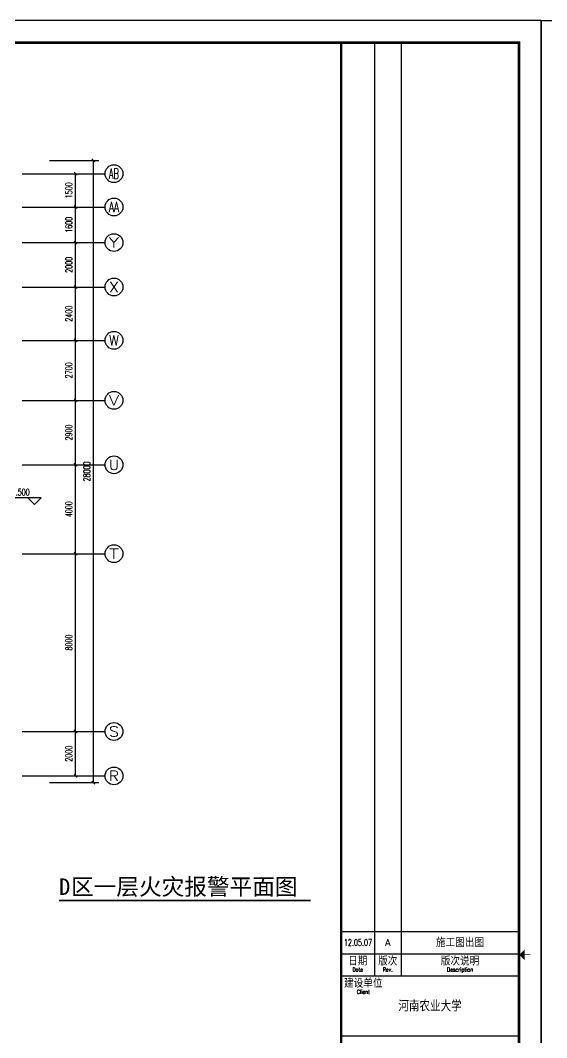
# Model space of a CAD drawing. Extents: x 190999 to 918899, y -200814 to 215286.
# Drawn here: x 643174 to 666844, y 110109 to 155886 of the extents above; entities that cross this region are included whole.
import ezdxf
from ezdxf.enums import TextEntityAlignment as Align

# ---------------------------------------------------------------- set-up
doc = ezdxf.new("R2010")
doc.units = 0
doc.header["$LTSCALE"] = 1000
doc.header["$MEASUREMENT"] = 0
doc.layers.get('Defpoints').update_dxf_attribs({"color": 1})
for name, color, linetype in [('AXIS', 3, 'Continuous'), ('AXIS_TEXT', 7, 'Continuous'), ('DIM_ELEV', 3, 'Continuous'), ('DIM_SYMB', 3, 'Continuous'), ('PUB_TEXT', 7, 'Continuous'), ('图框', 189, 'Continuous')]:
    doc.layers.add(name, color=color, linetype=linetype)
doc.styles.add('_TCH_AXIS', font='COMPLEX', dxfattribs={"bigfont": 'GBCBIG'})
doc.styles.add('_TCH_DIM', font='SIMPLEX', dxfattribs={"bigfont": 'GBCBIG'})
doc.styles.add('COMPLEX', font='COMPLEX')
doc.styles.add('DIM_FONT', font='SIMPLEX', dxfattribs={"width": 0.7, "bigfont": 'GBCBIG'})
doc.styles.add('HT', font='simhei.ttf')
doc.styles.add('TKZ1_tjhts.shx', font='tjromant.shx', dxfattribs={"bigfont": 'tjhts.shx'})
doc.styles.add('TKZ2_tjkts.shx', font='tjromant.shx', dxfattribs={"bigfont": 'tjkts.shx'})
doc.dimstyles.new('DIMN', dxfattribs={"dimtxt": 300, "dimasz": 100, "dimexe": 250, "dimexo": 300, "dimgap": 150, "dimtad": 1, "dimdec": 0, "dimzin": 0, "dimdsep": 46, "dimtxsty": 'DIM_FONT', "dimblk": 'ARCHTICK', "dimcen": 0.09, "dimclrt": 7, "dimazin": 2, "dimtfac": 1, "dimtdec": 0, "dimtix": 1, "dimtmove": 2, "dimatfit": 3, "dimfxl": 0, "dimtolj": 1, "dimtzin": 0, "dimarcsym": 0})

# ---------------------------------------------------------------- blocks, each defined once
blk = doc.blocks.new('TJAD_TK_A0')
at = {"layer": '图框'}
for p, q in [((2162, 399.3), (973, 399.3)), ((973, -441.7), (973, 399.3)), ((2162, -441.7), (2162, 399.3)), ((2087, 389.3), (2087, -30.7)), ((2099, 389.3), (2099, -30.7)), ((2072, -10.7), (2152, -10.7)), ((2072, -20.7), (2152, -20.7)), ((2072, -30.7), (2152, -30.7)), ((973, -441.7), (2162, -441.7))]:
    blk.add_line(p, q, dxfattribs=at)
at = {"layer": '图框', "const_width": 1.2}
blk.add_lwpolyline([(2152, -431.7), (2152, 389.3), (998, 389.3), (998, -431.7)], close=True, dxfattribs=at)
at = {"layer": '图框'}
for points, const_width in [([(2072, 389.3), (2072, -431.7)], 1), ([(2154.61, -21.2), (2157.11, -21.2)], 0.3), ([(2072, -30.7), (2152, -30.7)], 0.6), ([(2072, -57.7), (2152, -57.7)], 0.6)]:
    blk.add_lwpolyline(points, dxfattribs=dict(at, const_width=const_width))
blk.add_solid([(2154.61, -23.7), (2154.61, -18.7), (2152.11, -21.2)], dxfattribs=at)
at = {"layer": '图框', "color": 3, "style": 'TKZ1_tjhts.shx'}
for s, height, p in [('施工图出图', 3.6, (2125.5, -15.83)), ('A', 3, (2093, -15.7)), ('河南农业大学', 5, (2112, -44.2))]:
    blk.add_text(s, height=height, dxfattribs=at).set_placement(p, align=Align.MIDDLE_CENTER)
at = {"layer": '图框', "color": 3, "style": 'TKZ1_tjhts.shx', "width": 0.7}
blk.add_text('12.05.07', height=3, dxfattribs=at).set_placement((2079.58, -15.7), align=Align.MIDDLE_CENTER)
at = {"layer": '图框', "style": 'TKZ2_tjkts.shx'}
for s, p in [('日期', (2079.5, -24.16)), ('版次', (2093, -24.16)), ('版次说明', (2125.5, -24.16)), ('建设单位', (2082, -34.16))]:
    blk.add_text(s, height=3.6, dxfattribs=at).set_placement(p, align=Align.MIDDLE_CENTER)
at = {"layer": '图框', "style": 'TKZ2_tjkts.shx', "width": 0.8}
for s, p in [('Date', (2079.5, -27.86)), ('Rev.', (2093, -27.86)), ('Description', (2125.5, -27.86)), ('Client', (2082, -37.86))]:
    blk.add_text(s, height=1.8, dxfattribs=at).set_placement(p, align=Align.MIDDLE_CENTER)
blk = doc.blocks.new('_ArchTick')
at = {"const_width": 0.5}
blk.add_lwpolyline([(-0.7, -0.7), (0.7, 0.7)], dxfattribs=at)
blk = doc.blocks.new('*D329')
at = {"layer": 'AXIS', "color": 0, "lineweight": -2}
for p, q in [((644863, 123886), (645908, 123886)), ((645658, 121886), (645658, 123886)), ((644863, 121886), (645908, 121886))]:
    blk.add_line(p, q, dxfattribs=at)
at = {"layer": 'Defpoints', "color": 0}
for p in [(644563, 123886), (645658, 123886), (644563, 121886)]:
    blk.add_point(p, dxfattribs=at)
at = {"layer": 'AXIS', "color": 0, "lineweight": -2, "xscale": 100, "yscale": 100, "zscale": 100}
for p, rotation in [((645658, 123886), 90), ((645658, 121886), 270)]:
    blk.add_blockref('_ArchTick', p, dxfattribs=dict(at, rotation=rotation))
at = {"layer": 'AXIS', "color": 7, "insert": (645358, 122886), "char_height": 300, "attachment_point": 5, "rotation": 90, "style": 'DIM_FONT'}
blk.add_mtext('\\A1;2000', dxfattribs=at)
blk = doc.blocks.new('*D330')
at = {"layer": 'AXIS', "color": 0, "lineweight": -2}
for p, q in [((644863, 131886), (645908, 131886)), ((645658, 123886), (645658, 131886)), ((644863, 123886), (645908, 123886))]:
    blk.add_line(p, q, dxfattribs=at)
at = {"layer": 'Defpoints', "color": 0}
for p in [(644563, 131886), (645658, 131886), (644563, 123886)]:
    blk.add_point(p, dxfattribs=at)
at = {"layer": 'AXIS', "color": 0, "lineweight": -2, "xscale": 100, "yscale": 100, "zscale": 100}
for p, rotation in [((645658, 131886), 90), ((645658, 123886), 270)]:
    blk.add_blockref('_ArchTick', p, dxfattribs=dict(at, rotation=rotation))
at = {"layer": 'AXIS', "color": 7, "insert": (645358, 127886), "char_height": 300, "attachment_point": 5, "rotation": 90, "style": 'DIM_FONT'}
blk.add_mtext('\\A1;8000', dxfattribs=at)
blk = doc.blocks.new('*D331')
at = {"layer": 'AXIS', "color": 0, "lineweight": -2}
for p, q in [((644863, 135886), (645908, 135886)), ((645658, 131886), (645658, 135886)), ((644863, 131886), (645908, 131886))]:
    blk.add_line(p, q, dxfattribs=at)
at = {"layer": 'Defpoints', "color": 0}
for p in [(644563, 135886), (645658, 135886), (644563, 131886)]:
    blk.add_point(p, dxfattribs=at)
at = {"layer": 'AXIS', "color": 0, "lineweight": -2, "xscale": 100, "yscale": 100, "zscale": 100}
for p, rotation in [((645658, 135886), 90), ((645658, 131886), 270)]:
    blk.add_blockref('_ArchTick', p, dxfattribs=dict(at, rotation=rotation))
at = {"layer": 'AXIS', "color": 7, "insert": (645358, 133886), "char_height": 300, "attachment_point": 5, "rotation": 90, "style": 'DIM_FONT'}
blk.add_mtext('\\A1;4000', dxfattribs=at)
blk = doc.blocks.new('*D332')
at = {"layer": 'AXIS', "color": 0, "lineweight": -2}
for p, q in [((644863, 138786), (645908, 138786)), ((645658, 135886), (645658, 138786)), ((644863, 135886), (645908, 135886))]:
    blk.add_line(p, q, dxfattribs=at)
at = {"layer": 'Defpoints', "color": 0}
for p in [(644563, 138786), (645658, 138786), (644563, 135886)]:
    blk.add_point(p, dxfattribs=at)
at = {"layer": 'AXIS', "color": 0, "lineweight": -2, "xscale": 100, "yscale": 100, "zscale": 100}
for p, rotation in [((645658, 138786), 90), ((645658, 135886), 270)]:
    blk.add_blockref('_ArchTick', p, dxfattribs=dict(at, rotation=rotation))
at = {"layer": 'AXIS', "color": 7, "insert": (645358, 137336), "char_height": 300, "attachment_point": 5, "rotation": 90, "style": 'DIM_FONT'}
blk.add_mtext('\\A1;2900', dxfattribs=at)
blk = doc.blocks.new('*D333')
at = {"layer": 'AXIS', "color": 0, "lineweight": -2}
for p, q in [((644863, 141486), (645908, 141486)), ((645658, 138786), (645658, 141486)), ((644863, 138786), (645908, 138786))]:
    blk.add_line(p, q, dxfattribs=at)
at = {"layer": 'Defpoints', "color": 0}
for p in [(644563, 141486), (645658, 141486), (644563, 138786)]:
    blk.add_point(p, dxfattribs=at)
at = {"layer": 'AXIS', "color": 0, "lineweight": -2, "xscale": 100, "yscale": 100, "zscale": 100}
for p, rotation in [((645658, 141486), 90), ((645658, 138786), 270)]:
    blk.add_blockref('_ArchTick', p, dxfattribs=dict(at, rotation=rotation))
at = {"layer": 'AXIS', "color": 7, "insert": (645358, 140136), "char_height": 300, "attachment_point": 5, "rotation": 90, "style": 'DIM_FONT'}
blk.add_mtext('\\A1;2700', dxfattribs=at)
blk = doc.blocks.new('*D334')
at = {"layer": 'AXIS', "color": 0, "lineweight": -2}
for p, q in [((644863, 143886), (645908, 143886)), ((645658, 141486), (645658, 143886)), ((644863, 141486), (645908, 141486))]:
    blk.add_line(p, q, dxfattribs=at)
at = {"layer": 'Defpoints', "color": 0}
for p in [(644563, 143886), (645658, 143886), (644563, 141486)]:
    blk.add_point(p, dxfattribs=at)
at = {"layer": 'AXIS', "color": 0, "lineweight": -2, "xscale": 100, "yscale": 100, "zscale": 100}
for p, rotation in [((645658, 143886), 90), ((645658, 141486), 270)]:
    blk.add_blockref('_ArchTick', p, dxfattribs=dict(at, rotation=rotation))
at = {"layer": 'AXIS', "color": 7, "insert": (645358, 142686), "char_height": 300, "attachment_point": 5, "rotation": 90, "style": 'DIM_FONT'}
blk.add_mtext('\\A1;2400', dxfattribs=at)
blk = doc.blocks.new('*D335')
at = {"layer": 'AXIS', "color": 0, "lineweight": -2}
for p, q in [((644863, 145886), (645908, 145886)), ((645658, 143886), (645658, 145886)), ((644863, 143886), (645908, 143886))]:
    blk.add_line(p, q, dxfattribs=at)
at = {"layer": 'Defpoints', "color": 0}
for p in [(644563, 145886), (645658, 145886), (644563, 143886)]:
    blk.add_point(p, dxfattribs=at)
at = {"layer": 'AXIS', "color": 0, "lineweight": -2, "xscale": 100, "yscale": 100, "zscale": 100}
for p, rotation in [((645658, 145886), 90), ((645658, 143886), 270)]:
    blk.add_blockref('_ArchTick', p, dxfattribs=dict(at, rotation=rotation))
at = {"layer": 'AXIS', "color": 7, "insert": (645358, 144886), "char_height": 300, "attachment_point": 5, "rotation": 90, "style": 'DIM_FONT'}
blk.add_mtext('\\A1;2000', dxfattribs=at)
blk = doc.blocks.new('*D336')
at = {"layer": 'AXIS', "color": 0, "lineweight": -2}
for p, q in [((644863, 147486), (645908, 147486)), ((645658, 145886), (645658, 147486)), ((644863, 145886), (645908, 145886))]:
    blk.add_line(p, q, dxfattribs=at)
at = {"layer": 'Defpoints', "color": 0}
for p in [(644563, 147486), (645658, 147486), (644563, 145886)]:
    blk.add_point(p, dxfattribs=at)
at = {"layer": 'AXIS', "color": 0, "lineweight": -2, "xscale": 100, "yscale": 100, "zscale": 100}
for p, rotation in [((645658, 147486), 90), ((645658, 145886), 270)]:
    blk.add_blockref('_ArchTick', p, dxfattribs=dict(at, rotation=rotation))
at = {"layer": 'AXIS', "color": 7, "insert": (645358, 146686), "char_height": 300, "attachment_point": 5, "rotation": 90, "style": 'DIM_FONT'}
blk.add_mtext('\\A1;1600', dxfattribs=at)
blk = doc.blocks.new('*D337')
at = {"layer": 'AXIS', "color": 0, "lineweight": -2}
for p, q in [((644863, 148986), (645908, 148986)), ((645658, 147486), (645658, 148986)), ((644863, 147486), (645908, 147486))]:
    blk.add_line(p, q, dxfattribs=at)
at = {"layer": 'Defpoints', "color": 0}
for p in [(644563, 148986), (645658, 148986), (644563, 147486)]:
    blk.add_point(p, dxfattribs=at)
at = {"layer": 'AXIS', "color": 0, "lineweight": -2, "xscale": 100, "yscale": 100, "zscale": 100}
for p, rotation in [((645658, 148986), 90), ((645658, 147486), 270)]:
    blk.add_blockref('_ArchTick', p, dxfattribs=dict(at, rotation=rotation))
at = {"layer": 'AXIS', "color": 7, "insert": (645358, 148236), "char_height": 300, "attachment_point": 5, "rotation": 90, "style": 'DIM_FONT'}
blk.add_mtext('\\A1;1500', dxfattribs=at)
blk = doc.blocks.new('*D338')
at = {"layer": 'AXIS', "color": 0, "lineweight": -2}
for p, q in [((644485, 149586), (646708, 149586)), ((646458, 121586), (646458, 149586)), ((644485, 121586), (646708, 121586))]:
    blk.add_line(p, q, dxfattribs=at)
at = {"layer": 'Defpoints', "color": 0}
for p in [(644185, 149586), (646458, 149586), (644185, 121586)]:
    blk.add_point(p, dxfattribs=at)
at = {"layer": 'AXIS', "color": 0, "lineweight": -2, "xscale": 100, "yscale": 100, "zscale": 100}
for p, rotation in [((646458, 149586), 90), ((646458, 121586), 270)]:
    blk.add_blockref('_ArchTick', p, dxfattribs=dict(at, rotation=rotation))
at = {"layer": 'AXIS', "color": 7, "insert": (646158, 135586), "char_height": 300, "attachment_point": 5, "rotation": 90, "style": 'DIM_FONT'}
blk.add_mtext('\\A1;28000', dxfattribs=at)
blk = doc.blocks.new('_AXISO')
blk.add_circle((0, 0), 0.5)
at = {"layer": 'AXIS_TEXT', "style": 'COMPLEX', "width": 1.041667}
blk.add_attdef('A', text='', height=0.56, dxfattribs=at).set_placement((-0.25, -0.28), (0.25, -0.28), align=Align.FIT)

msp = doc.modelspace()

# ---------------------------------------------------------------- linework, layer by layer
at = {"layer": 'AXIS'}
for p, q in [((643263.1, 148986.5), (646984.6, 148986.5)), ((643263.1, 147486.5), (646984.6, 147486.5)), ((643263.1, 145886.5), (646984.6, 145886.5)), ((643263.1, 143886.5), (646984.6, 143886.5)), ((643263.1, 141486.5), (646984.6, 141486.5)), ((643263.1, 138786.5), (646984.6, 138786.5)), ((643263.1, 135886.5), (646984.6, 135886.5)), ((643263.1, 131886.5), (646984.6, 131886.5)), ((643263.1, 123886.5), (646984.6, 123886.5)), ((643263.1, 121886.5), (646984.6, 121886.5))]:
    msp.add_line(p, q, dxfattribs=at)
at = {"layer": 'DIM_ELEV'}
for p, q in [((644116.2, 134406.5), (642551.2, 134406.5)), ((643816.2, 134106.5), (643516.2, 134406.5)), ((643816.2, 134106.5), (644116.2, 134406.5))]:
    msp.add_line(p, q, dxfattribs=at)
at = {"layer": 'DIM_SYMB', "const_width": 70}
msp.add_lwpolyline([(644913.4, 116279), (656236, 116279)], dxfattribs=at)

# ---------------------------------------------------------------- block references
at = {"layer": 'AXIS'}
ref = msp.add_blockref('_AXISO', (647384.6, 148986.5), dxfattribs=dict(at, xscale=800, yscale=800, zscale=800))
ref.add_attrib('A', 'AB', dxfattribs={"layer": 'AXIS_TEXT', "height": 452.55, "style": '_TCH_AXIS', "width": 0.552632}).set_placement((647158.3, 148760.2), (647610.9, 148760.2), align=Align.FIT)
ref = msp.add_blockref('_AXISO', (647384.6, 147486.5), dxfattribs=dict(at, xscale=800, yscale=800, zscale=800))
ref.add_attrib('A', 'AA', dxfattribs={"layer": 'AXIS_TEXT', "height": 452.55, "style": '_TCH_AXIS', "width": 0.538462}).set_placement((647158.3, 147260.2), (647610.9, 147260.2), align=Align.FIT)
ref = msp.add_blockref('_AXISO', (647384.6, 145886.5), dxfattribs=dict(at, xscale=800, yscale=800, zscale=800))
ref.add_attrib('A', 'Y', dxfattribs={"layer": 'AXIS_TEXT', "height": 452.5, "style": '_TCH_AXIS', "width": 1.105263}).set_placement((647158.3, 145660.2), (647610.9, 145660.2), align=Align.FIT)
ref = msp.add_blockref('_AXISO', (647384.6, 143886.5), dxfattribs=dict(at, xscale=800, yscale=800, zscale=800))
ref.add_attrib('A', 'X', dxfattribs={"layer": 'AXIS_TEXT', "height": 452.5, "style": '_TCH_AXIS', "width": 1.166667}).set_placement((647158.3, 143660.2), (647610.9, 143660.2), align=Align.FIT)
ref = msp.add_blockref('_AXISO', (647384.6, 141486.5), dxfattribs=dict(at, xscale=800, yscale=800, zscale=800))
ref.add_attrib('A', 'W', dxfattribs={"layer": 'AXIS_TEXT', "height": 452.5, "style": '_TCH_AXIS', "width": 0.954545}).set_placement((647158.3, 141260.2), (647610.9, 141260.2), align=Align.FIT)
ref = msp.add_blockref('_AXISO', (647384.6, 138786.5), dxfattribs=dict(at, xscale=800, yscale=800, zscale=800))
ref.add_attrib('A', 'V', dxfattribs={"layer": 'AXIS_TEXT', "height": 452.5, "style": '_TCH_AXIS', "width": 1.166667}).set_placement((647158.3, 138560.2), (647610.9, 138560.2), align=Align.FIT)
ref = msp.add_blockref('_AXISO', (647384.6, 135886.5), dxfattribs=dict(at, xscale=800, yscale=800, zscale=800))
ref.add_attrib('A', 'U', dxfattribs={"layer": 'AXIS_TEXT', "height": 452.5, "style": '_TCH_AXIS', "width": 1.05}).set_placement((647158.3, 135660.2), (647610.9, 135660.2), align=Align.FIT)
ref = msp.add_blockref('_AXISO', (647384.6, 131886.5), dxfattribs=dict(at, xscale=800, yscale=800, zscale=800))
ref.add_attrib('A', 'T', dxfattribs={"layer": 'AXIS_TEXT', "height": 452.5, "style": '_TCH_AXIS', "width": 1.4}).set_placement((647158.3, 131660.2), (647610.9, 131660.2), align=Align.FIT)
ref = msp.add_blockref('_AXISO', (647384.6, 123886.5), dxfattribs=dict(at, xscale=800, yscale=800, zscale=800))
ref.add_attrib('A', 'S', dxfattribs={"layer": 'AXIS_TEXT', "height": 452.5, "style": '_TCH_AXIS', "width": 1.5}).set_placement((647158.3, 123660.2), (647610.9, 123660.2), align=Align.FIT)
ref = msp.add_blockref('_AXISO', (647384.6, 121886.5), dxfattribs=dict(at, xscale=800, yscale=800, zscale=800))
ref.add_attrib('A', 'R', dxfattribs={"layer": 'AXIS_TEXT', "height": 452.5, "style": '_TCH_AXIS', "width": 1.166667}).set_placement((647158.3, 121660.2), (647610.9, 121660.2), align=Align.FIT)
at = {"layer": '图框', "xscale": 100, "yscale": 100, "zscale": 100}
msp.add_blockref('TJAD_TK_A0', (450398.6, 115956.8), dxfattribs=at)
at = {"layer": '图框', "xscale": 100, "yscale": 100, "zscale": 100, "rotation": 270}
msp.add_blockref('TJAD_TK_A0', (710768.8, 253186.5), dxfattribs=at)

# ---------------------------------------------------------------- texts
at = {"layer": 'PUB_TEXT', "style": '_TCH_DIM', "width": 0.705882}
msp.add_text('-1.500', height=297.5, dxfattribs=at).set_placement((642551.2, 134511.4))
at = {"layer": 'PUB_TEXT', "style": 'HT'}
for s, height, p in [('D', 746.8, (644913.4, 116528.7)), ('区一层火灾报警平面图', 746.84, (645453.5, 116528.7))]:
    msp.add_text(s, height=height, dxfattribs=at).set_placement(p)

# ---------------------------------------------------------------- dimensions: what is measured, and where the dimension line sits
at = {"layer": 'AXIS'}
for p1, p2, distance, picture, middle in [((644185.3, 121586.5), (644185.3, 149586.5), -2272.2, '*D338', (646157.5, 135586.5)), ((644563.1, 147486.5), (644563.1, 148986.5), -1094.4, '*D337', (645357.5, 148236.5)), ((644563.1, 145886.5), (644563.1, 147486.5), -1094.4, '*D336', (645357.5, 146686.5)), ((644563.1, 143886.5), (644563.1, 145886.5), -1094.4, '*D335', (645357.5, 144886.5)), ((644563.1, 141486.5), (644563.1, 143886.5), -1094.4, '*D334', (645357.5, 142686.5)), ((644563.1, 138786.5), (644563.1, 141486.5), -1094.4, '*D333', (645357.5, 140136.5)), ((644563.1, 135886.5), (644563.1, 138786.5), -1094.4, '*D332', (645357.5, 137336.5)), ((644563.1, 131886.5), (644563.1, 135886.5), -1094.4, '*D331', (645357.5, 133886.5)), ((644563.1, 123886.5), (644563.1, 131886.5), -1094.4, '*D330', (645357.5, 127886.5)), ((644563.1, 121886.5), (644563.1, 123886.5), -1094.4, '*D329', (645357.5, 122886.5))]:
    dim = msp.add_aligned_dim(p1=p1, p2=p2, distance=distance, dimstyle='DIMN', dxfattribs=at)
    dim.commit()
    dim.dimension.update_dxf_attribs({"geometry": picture, "text_midpoint": middle})

doc.saveas('drawing.dxf')
